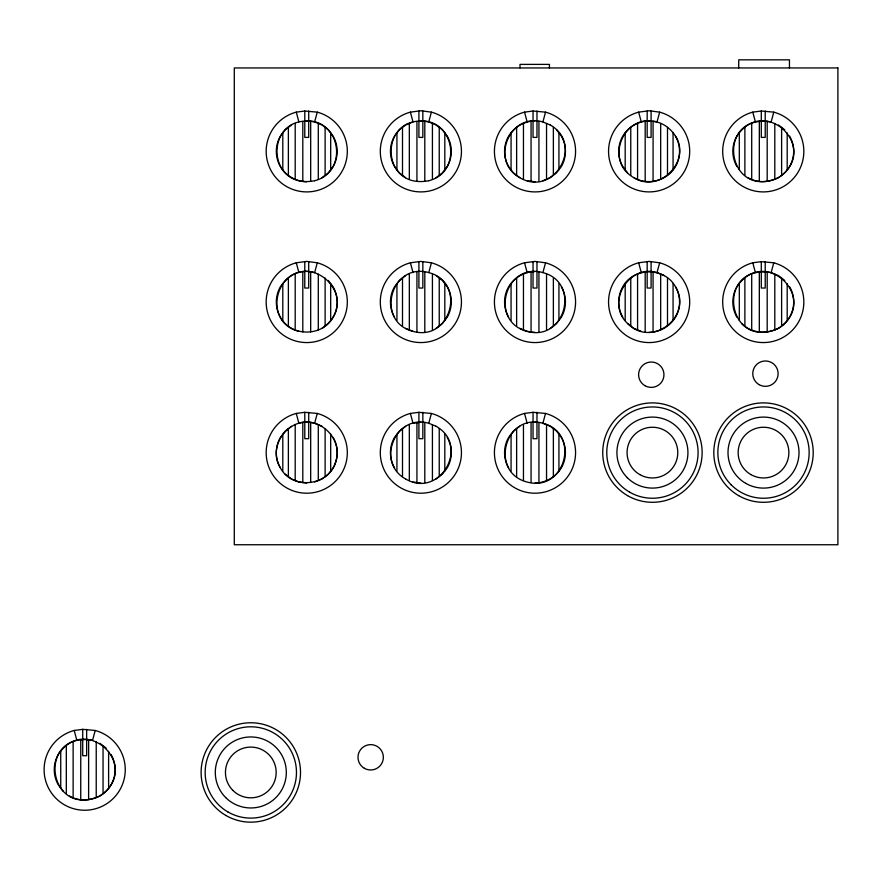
<?xml version="1.0" encoding="UTF-8"?>
<svg xmlns="http://www.w3.org/2000/svg" width="882" height="882" viewBox="0 0 882 882"><rect width="100%" height="100%" fill="white"/><g stroke="black" fill="none" stroke-linecap="round" stroke-linejoin="round"><path stroke-width="1.32" d="M86.645 729.348L86.645 755.72L82.71 755.72L82.732 729.348L95.212 730.472A40.583 40.583 0 0 1 117.901 792.962A40.583 40.583 0 0 1 51.421 792.918A40.583 40.583 0 0 1 74.209 730.461L82.732 729.348M304.797 412.313L296.275 413.426A40.583 40.583 0 0 0 273.486 475.883A40.583 40.583 0 0 0 339.967 475.938A40.583 40.583 0 0 0 317.277 413.449L304.797 412.313L304.775 438.696L308.711 438.696L308.711 412.313M304.797 261.667L304.775 288.039L308.711 288.039L308.711 261.667M304.797 111.022L296.275 112.135A40.583 40.583 0 0 0 273.486 174.581A40.583 40.583 0 0 0 339.967 174.636A40.583 40.583 0 0 0 317.277 112.146L304.797 111.022L304.775 137.394L308.711 137.394L308.711 111.011M418.917 412.313L410.395 413.426A40.583 40.583 0 0 0 387.617 475.883A40.583 40.583 0 0 0 454.087 475.938A40.583 40.583 0 0 0 431.408 413.449L418.917 412.313L418.906 438.696L422.842 438.696L422.842 412.313M418.917 261.667L418.906 288.039L422.842 288.039L422.842 261.667M418.917 111.022L418.906 137.394L422.842 137.394L422.842 111.011M533.048 412.313L524.525 413.426A40.583 40.583 0 0 0 501.737 475.883A40.583 40.583 0 0 0 568.217 475.938A40.583 40.583 0 0 0 545.528 413.449L533.048 412.313L533.026 438.696L536.973 438.696L536.973 412.313M533.048 261.667L533.026 288.039L536.973 288.039L536.973 261.667M533.048 111.022L524.525 112.135A40.583 40.583 0 0 0 501.737 174.581A40.583 40.583 0 0 0 568.217 174.636A40.583 40.583 0 0 0 545.528 112.146L533.048 111.022L533.026 137.394L536.973 137.394L536.973 111.011M647.179 261.667L647.156 288.039L651.092 288.039L651.092 261.667M647.179 111.022L647.156 137.394L651.092 137.394L651.092 111.011M765.223 261.667L765.223 288.039L761.287 288.039L761.298 261.667L773.79 262.803A40.583 40.583 0 0 1 796.479 325.293A40.583 40.583 0 0 1 729.998 325.238A40.583 40.583 0 0 1 752.787 262.781L761.298 261.667M765.223 111.011L765.223 137.394L761.287 137.394L761.298 111.022L773.79 112.146A40.583 40.583 0 0 1 796.479 174.636A40.583 40.583 0 0 1 729.998 174.581A40.583 40.583 0 0 1 752.787 112.135L761.298 111.022M95.212 730.472L92.577 740.274C35.919 731.123 47.474 819.444 99.875 796.038C142.553 767.009 86.249 712.502 58.322 754.452A30.429 30.429 0 0 0 58.322 784.881L63.162 791.187M314.598 180.744C264.457 190.325 264.49 112.323 314.62 121.936L317.277 112.146M317.277 262.803A40.583 40.583 0 0 1 339.967 325.293A40.583 40.583 0 0 1 273.486 325.238A40.583 40.583 0 0 1 296.275 262.781L306.771 261.403L317.277 262.803L314.642 272.593C276.595 261.954 260.576 321.511 298.844 331.378M280.377 467.835C266.507 445.818 289.77 415.521 314.62 423.239L317.277 413.449M428.729 180.744C378.587 190.325 378.621 112.323 428.751 121.936L431.408 112.146L420.901 110.757L410.395 112.135A40.583 40.583 0 0 0 387.617 174.581A40.583 40.583 0 0 0 454.087 174.636A40.583 40.583 0 0 0 431.408 112.146M428.751 272.593C467.019 282.427 451.055 341.995 412.997 331.378C374.707 321.544 390.704 261.943 428.773 272.593L431.408 262.803L420.901 261.403L410.395 262.781A40.583 40.583 0 0 0 387.617 325.238A40.583 40.583 0 0 0 454.087 325.293A40.583 40.583 0 0 0 431.408 262.803M405.632 478.981C375.291 462.256 395.511 413.559 428.773 423.25L431.408 413.449M550.236 124.99C584.645 144.428 553.764 197.811 519.763 177.679C489.422 160.965 509.642 112.257 542.904 121.948L545.528 112.146M542.871 272.593C581.161 282.438 565.164 342.029 527.094 331.378C488.837 321.511 504.846 261.954 542.904 272.593L545.528 262.803L535.032 261.403L524.525 262.781A40.583 40.583 0 0 0 501.737 325.238A40.583 40.583 0 0 0 568.217 325.293A40.583 40.583 0 0 0 545.528 262.803M545.528 413.449L542.904 423.25C504.846 412.6 488.837 472.157 527.094 482.024C565.153 492.674 581.161 433.117 542.904 423.25L550.214 426.282L556.52 431.111L561.36 437.417A30.429 30.429 0 0 1 561.36 467.857C555.836 477.041 545.715 482.884 534.999 483.071M659.659 112.146A40.583 40.583 0 0 1 682.348 174.636A40.583 40.583 0 0 1 615.868 174.581A40.583 40.583 0 0 1 638.656 112.135L649.163 110.757L659.659 112.146L657.024 121.948C623.75 112.257 603.542 160.987 633.904 177.69C659.13 193.808 691.587 161.373 675.491 136.137M675.491 286.793C693.417 316.44 651.555 348.511 627.587 323.485C605.306 303.11 628.778 263.762 657.024 272.593L659.659 262.803L649.163 261.403L638.656 262.781A40.583 40.583 0 0 0 615.868 325.238A40.583 40.583 0 0 0 682.348 325.293A40.583 40.583 0 0 0 659.659 262.803M773.79 112.146L771.155 121.948C714.497 112.797 726.051 201.118 778.453 177.712C821.054 148.849 764.926 94.01 736.9 136.126A30.429 30.429 0 0 0 736.9 166.555M736.9 317.2A30.429 30.429 0 0 1 736.9 286.771C764.926 244.656 821.043 299.494 778.453 328.358C726.073 351.764 714.486 263.486 771.133 272.593L773.79 262.803M314.62 180.733C348.28 172.431 341.356 120.25 306.771 120.9M428.751 180.733C462.377 172.475 455.52 120.217 420.89 120.9M321.963 328.347C364.222 299.693 309.042 244.501 280.388 286.771A30.429 30.429 0 0 0 280.388 317.2C291.038 337.012 322.415 337.023 333.087 317.222A30.429 30.429 0 0 0 333.098 286.771L328.258 280.465M405.654 275.625L399.348 280.465L394.519 286.771A30.429 30.429 0 0 0 394.519 317.2M436.083 328.347L442.389 323.507L447.229 317.2A30.429 30.429 0 0 0 447.229 286.771L442.389 280.465L436.083 275.625M405.654 426.282L399.348 431.111L394.519 437.417A30.429 30.429 0 0 0 394.519 467.857M550.214 328.347L556.52 323.507L561.36 317.2A30.429 30.429 0 0 0 561.36 286.771M405.654 478.992C439.666 499.102 470.514 445.686 436.083 426.282M519.785 426.282L513.478 431.111L508.638 437.417A30.429 30.429 0 0 0 508.638 467.857M291.545 124.968L285.239 129.797L280.388 136.126A30.429 30.429 0 0 0 280.388 166.555C285.9 175.75 296.032 181.593 306.738 181.769M321.941 177.712L328.247 172.872L333.098 166.555A30.429 30.429 0 0 0 333.098 136.126L328.258 129.819L321.963 124.979L314.62 121.936M436.072 177.712L442.378 172.872L447.229 166.555A30.429 30.429 0 0 0 447.229 136.126L442.389 129.819L436.083 124.979L428.751 121.936M291.545 426.271L285.239 431.1L280.388 437.417A30.429 30.429 0 0 0 280.388 467.857C292.493 490.877 330.375 485.916 336.13 460.536C342.624 438.982 320.431 416.756 298.866 423.239L296.275 413.426M436.072 479.003L442.378 474.174L447.229 467.857A30.429 30.429 0 0 0 447.229 437.417M534.999 120.9C524.283 121.088 514.151 126.931 508.638 136.126A30.429 30.429 0 0 0 508.638 166.555L513.478 172.861L519.785 177.69M651.092 121.165C639.814 120.117 628.557 126.479 622.769 136.126A30.429 30.429 0 0 0 622.769 166.555L627.609 172.861M542.871 180.733L550.214 177.69L556.52 172.861L561.36 166.555A30.429 30.429 0 0 0 561.36 136.126L556.52 129.819M534.999 271.557C524.283 271.733 514.151 277.576 508.638 286.771A30.429 30.429 0 0 0 508.638 317.2M649.13 332.426C659.846 332.238 669.967 326.395 675.48 317.2A30.429 30.429 0 0 0 675.48 286.771C664.819 266.948 633.43 266.948 622.769 286.771A30.429 30.429 0 0 0 622.769 317.2M314.62 482.035L321.963 478.992L328.258 474.152L333.098 467.857A30.429 30.429 0 0 0 333.098 437.417M761.287 121.165L759.336 121.418L759.314 181.251M761.287 271.81L759.336 272.064L759.314 331.908M420.868 422.202L412.997 423.239L410.395 413.426M82.71 739.491L80.769 739.744L80.736 799.577M527.116 180.733L534.999 181.769M534.999 332.426L527.116 331.378L519.763 328.336M535.021 422.202L536.973 422.456M412.974 482.024L420.846 483.071M306.738 483.071L298.866 482.035L291.523 478.992L285.228 474.152M86.645 739.491L88.641 739.755L88.619 799.577M748.035 177.69C762.092 185.926 781.551 180.711 789.611 166.555A30.429 30.429 0 0 0 789.611 136.126M542.904 121.948L550.214 124.979M633.904 177.69C647.961 185.926 667.431 180.711 675.48 166.555A30.429 30.429 0 0 0 675.48 136.126C670.596 128.342 662.426 122.201 653.088 121.429L653.066 181.251M771.133 272.593L778.475 275.625L784.771 280.465M657.024 272.593L664.367 275.647M641.247 331.378L633.904 328.347L627.609 323.507M405.632 328.336L412.974 331.378M428.751 423.239L436.105 426.293M314.62 423.239L321.963 426.282M69.457 796.016C83.514 804.252 102.985 799.037 111.033 784.881A30.429 30.429 0 0 0 111.033 754.452M778.475 124.979L784.771 129.819M741.729 323.507C755.113 337.387 780.283 334.08 789.611 317.2A30.429 30.429 0 0 0 789.611 286.771M405.654 177.69L399.348 172.861L394.519 166.555A30.429 30.429 0 0 1 394.519 136.126L399.348 129.819L405.654 124.979L412.997 121.936L410.395 112.135M99.898 743.306L106.204 748.145M752.787 112.135L755.4 121.936M752.787 262.781L755.4 272.582M638.656 112.135L641.269 121.936M638.656 262.781L641.269 272.582M524.525 112.135L527.149 121.936M524.525 262.781L527.149 272.582M524.525 413.426L527.149 423.228M410.395 262.781L413.019 272.582M296.275 112.135L298.888 121.936M296.275 262.781L298.888 272.582M74.209 730.461L76.822 740.263M789.456 67.947L789.456 59.833L738.73 59.833L738.73 67.947M787.196 132.973L787.196 169.708M787.196 283.618L787.196 320.353M781.617 127.405L781.617 175.275M781.617 278.05L781.617 325.921M774.804 123.458L774.804 179.211M774.804 274.115L774.804 329.868M767.197 121.418L767.197 181.251M767.197 272.075L767.197 331.908M751.707 123.458L751.707 179.211M751.707 274.115L751.707 329.868M744.882 127.405L744.882 175.275M744.882 278.05L744.882 325.921M739.314 132.973L739.314 169.708M739.314 283.618L739.314 320.353M673.065 132.973L673.065 169.708M673.065 283.618L673.065 320.353M667.498 127.405L667.498 175.275M667.498 278.05L667.498 325.921M660.673 123.458L660.673 179.211M660.673 274.115L660.673 329.868M653.066 272.075L653.066 331.908M645.183 121.418L645.183 181.251M645.183 272.075L645.183 331.908M637.576 123.458L637.576 179.211M637.576 274.115L637.576 329.868M630.762 127.405L630.762 175.275M630.762 278.05L630.762 325.921M625.184 132.973L625.184 169.708M625.184 283.618L625.184 320.353M558.934 132.973L558.934 169.708M558.934 283.618L558.934 320.353M558.934 434.264L558.934 470.999M553.367 127.405L553.367 175.275M553.367 278.05L553.367 325.921M553.367 428.696L553.367 476.578M549.431 67.947L549.431 64.397L520.005 64.397L520.005 67.947M546.542 123.458L546.542 179.211M546.542 274.115L546.542 329.868M546.542 424.76L546.542 480.514M538.935 121.418L538.935 181.251M538.935 272.075L538.935 331.908M538.935 422.721L538.935 482.553M531.063 121.418L531.063 181.251M531.063 272.075L531.063 331.908M531.063 422.721L531.063 482.553M523.456 123.458L523.456 179.211M523.456 274.115L523.456 329.868M523.456 424.76L523.456 480.514M516.632 127.405L516.632 175.275M516.632 278.05L516.632 325.921M516.632 428.696L516.632 476.578M511.064 132.973L511.064 169.708M511.064 283.618L511.064 320.353M511.064 434.264L511.064 470.999M444.815 132.973L444.815 169.708M444.815 283.618L444.815 320.353M444.815 434.264L444.815 470.999M439.236 127.405L439.236 175.275M439.236 278.05L439.236 325.921M439.236 428.696L439.236 476.578M432.423 123.458L432.423 179.211M432.423 274.115L432.423 329.868M432.423 424.76L432.423 480.514M424.804 121.418L424.804 181.251M424.804 272.075L424.804 331.908M424.804 422.721L424.804 482.553M416.932 121.418L416.932 181.251M416.932 272.075L416.932 331.908M416.932 422.721L416.932 482.553M409.325 123.458L409.325 179.211M409.325 274.115L409.325 329.868M409.325 424.76L409.325 480.514M402.501 127.405L402.501 175.275M402.501 278.05L402.501 325.921M402.501 428.696L402.501 476.578M396.933 132.973L396.933 169.708M396.933 283.618L396.933 320.353M396.933 434.264L396.933 470.999M330.684 132.973L330.684 169.708M330.684 283.618L330.684 320.353M330.684 434.264L330.684 470.999M325.116 127.405L325.116 175.275M325.116 278.05L325.116 325.921M325.116 428.696L325.116 476.578M318.292 123.458L318.292 179.211M318.292 274.115L318.292 329.868M318.292 424.76L318.292 480.514M310.685 121.418L310.685 181.251M310.685 272.075L310.685 331.908M310.685 422.721L310.685 482.553M302.802 121.418L302.802 181.251M302.802 272.075L302.802 331.908M302.802 422.721L302.802 482.553M295.194 123.458L295.194 179.211M295.194 274.115L295.194 329.868M295.194 424.76L295.194 480.514M288.37 127.405L288.37 175.275M288.37 278.05L288.37 325.921M288.37 428.696L288.37 476.578M282.802 132.973L282.802 169.708M282.802 283.618L282.802 320.353M282.802 434.264L282.802 470.999M108.618 751.299L108.618 788.034M103.051 745.731L103.051 793.602M96.226 741.784L96.226 797.537M73.129 741.784L73.129 797.537M66.315 745.731L66.315 793.602M60.737 751.299L60.737 788.034M837.9 67.947L234.292 67.947L234.292 544.745L837.9 544.745L837.9 67.947M364.332 768.288A12.679 12.679 0 0 0 383.35 757.307A12.679 12.679 0 0 0 364.332 746.326A12.679 12.679 0 0 0 364.332 768.288M759.104 384.64A12.679 12.679 0 0 0 778.122 373.659A12.679 12.679 0 0 0 759.104 362.678A12.679 12.679 0 0 0 759.104 384.64M644.94 385.688A12.679 12.679 0 0 0 663.959 374.707A12.679 12.679 0 0 0 644.94 363.726A12.679 12.679 0 0 0 644.94 385.688M745.753 483.347A35.512 35.512 0 0 0 799.015 452.598A35.512 35.512 0 0 0 745.753 421.85A35.512 35.512 0 0 0 745.753 483.347M750.836 474.56A25.358 25.358 0 0 0 788.872 452.598A25.358 25.358 0 0 0 750.836 430.637A25.358 25.358 0 0 0 750.836 474.56M738.653 495.64A49.712 49.712 0 0 0 813.215 452.598A49.712 49.712 0 0 0 738.653 409.546A49.712 49.712 0 0 0 738.653 495.64M731.233 484.88A45.655 45.655 0 0 0 807.603 464.406A45.655 45.655 0 0 0 751.696 408.498A45.655 45.655 0 0 0 731.233 484.88M627.322 477.702A35.512 35.512 0 0 0 686.725 461.782A35.512 35.512 0 0 0 643.232 418.3A35.512 35.512 0 0 0 627.322 477.702M639.748 474.56A25.358 25.358 0 0 0 677.784 452.598A25.358 25.358 0 0 0 639.748 430.637A25.358 25.358 0 0 0 639.748 474.56M627.576 495.64A49.712 49.712 0 0 0 702.138 452.598A49.712 49.712 0 0 0 627.576 409.546A49.712 49.712 0 0 0 627.576 495.64M629.605 492.134A45.655 45.655 0 0 0 698.081 452.598A45.655 45.655 0 0 0 629.605 413.063A45.655 45.655 0 0 0 629.605 492.134M225.704 797.571A35.512 35.512 0 0 0 285.107 781.65A35.512 35.512 0 0 0 241.624 738.157A35.512 35.512 0 0 0 225.704 797.571M232.881 790.393A25.358 25.358 0 0 0 275.305 779.027A25.358 25.358 0 0 0 244.248 747.958A25.358 25.358 0 0 0 232.881 790.393M225.957 815.508A49.712 49.712 0 0 0 300.519 772.456A49.712 49.712 0 0 0 225.957 729.414A49.712 49.712 0 0 0 225.957 815.508M227.986 811.991A45.655 45.655 0 0 0 296.462 772.456A45.655 45.655 0 0 0 227.986 732.92A45.655 45.655 0 0 0 227.986 811.991"/></g></svg>
